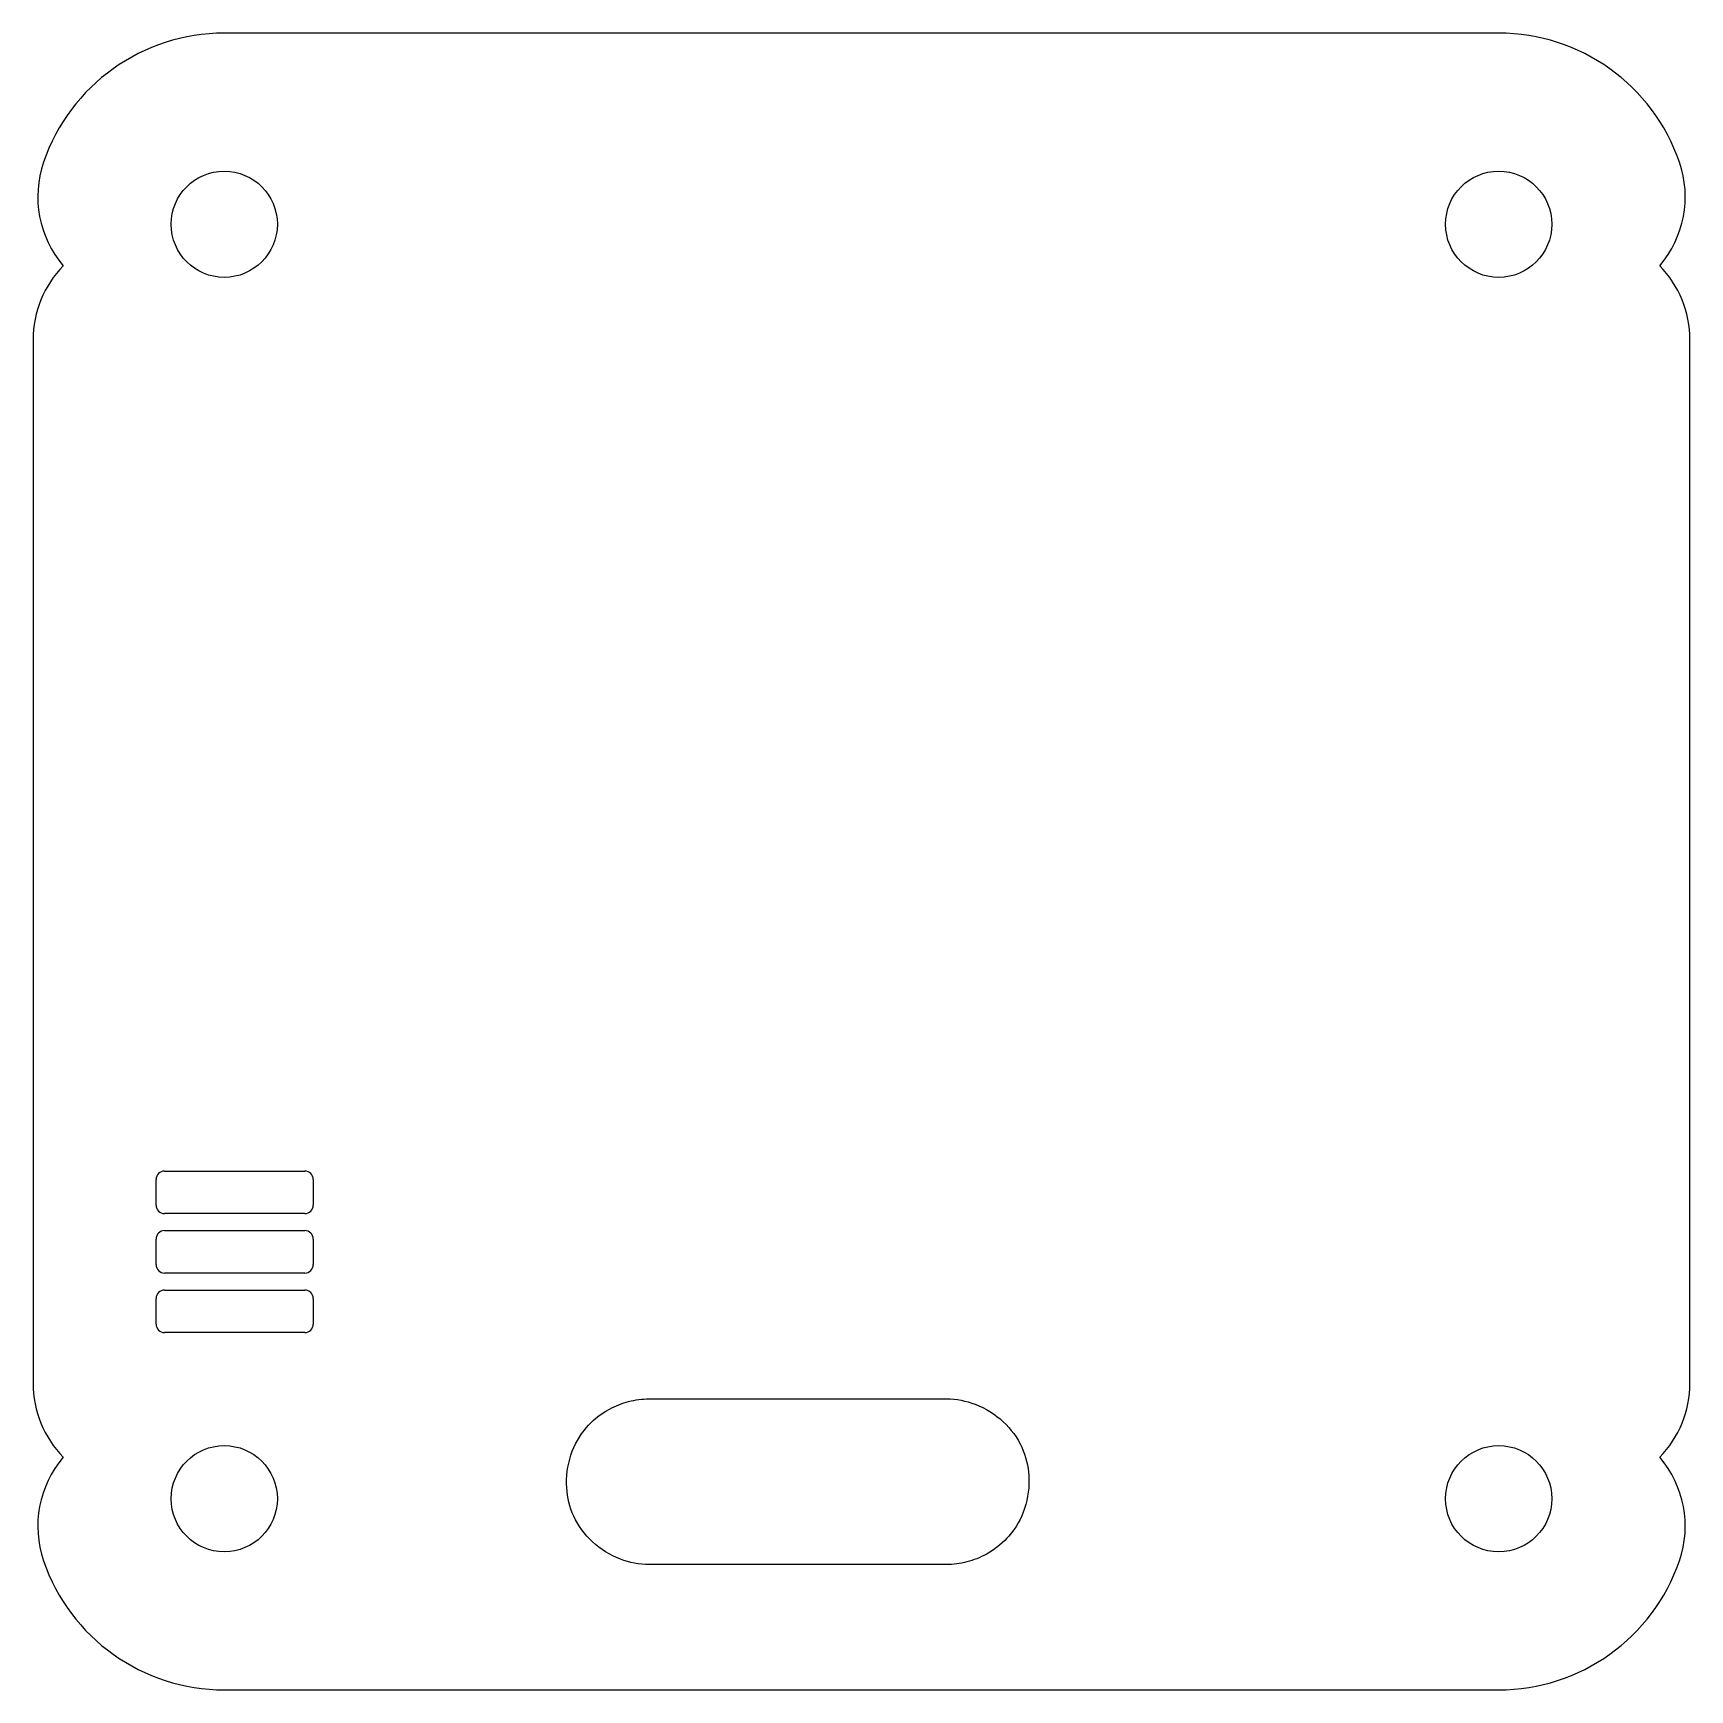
# Model space of a CAD drawing. Header units: centimetres. Extents: x 12.04 to 15.94, y 1.3 to 5.2.
import ezdxf

# ---------------------------------------------------------------- set-up
doc = ezdxf.new("R2010")
doc.units = ezdxf.units.CM
doc.header["$MEASUREMENT"] = 0
doc.layers.add('亚克力背面面板 v2_Sketch1', color=7, linetype='Continuous')

msp = doc.modelspace()

# ---------------------------------------------------------------- linework, layer by layer
at = {"layer": '亚克力背面面板 v2_Sketch1'}
for p, q in [((15.4907, 5.1988, 0.2), (12.4907, 5.1988, 0.2)), ((12.0407, 4.477, 0.2), (12.0407, 2.0206, 0.2)), ((15.9407, 2.0206, 0.2), (15.9407, 4.477, 0.2)), ((12.33, 2.44, 0.2), (12.33, 2.5, 0.2)), ((12.35, 2.52, 0.2), (12.68, 2.52, 0.2)), ((12.7, 2.5, 0.2), (12.7, 2.44, 0.2)), ((12.68, 2.42, 0.2), (12.35, 2.42, 0.2)), ((12.35, 2.38, 0.2), (12.68, 2.38, 0.2)), ((12.33, 2.3, 0.2), (12.33, 2.36, 0.2)), ((12.7, 2.36, 0.2), (12.7, 2.3, 0.2)), ((12.68, 2.28, 0.2), (12.35, 2.28, 0.2)), ((12.35, 2.24, 0.2), (12.68, 2.24, 0.2)), ((12.33, 2.16, 0.2), (12.33, 2.22, 0.2)), ((12.7, 2.22, 0.2), (12.7, 2.16, 0.2)), ((12.68, 2.14, 0.2), (12.35, 2.14, 0.2)), ((13.4907, 1.9838, 0.2), (14.1907, 1.9838, 0.2)), ((14.1907, 1.5938, 0.2), (13.4907, 1.5938, 0.2)), ((12.4907, 1.2988, 0.2), (15.4907, 1.2988, 0.2))]:
    msp.add_line(p, q, dxfattribs=at)
for centre in [(12.4907, 4.7488, 0.2), (15.4907, 4.7488, 0.2), (12.4907, 1.7488, 0.2), (15.4907, 1.7488, 0.2)]:
    msp.add_circle(centre, 0.125, dxfattribs=at)
for centre, radius, start, end in [((12.4907, 4.7488, 0.2), 0.45, 90, 161.0558), ((15.4907, 4.7488, 0.2), 0.45, 18.9442, 90), ((12.3016, 4.8137, 0.2), 0.25, 161.0558, 220.5202), ((15.6799, 4.8137, 0.2), 0.25, 319.4798, 18.9442), ((12.2907, 4.477, 0.2), 0.25, 135.7946, 180), ((15.6907, 4.477, 0.2), 0.25, 0, 44.2054), ((12.35, 2.5, 0.2), 0.02, 90, 180), ((12.68, 2.5, 0.2), 0.02, 0, 90), ((12.35, 2.44, 0.2), 0.02, 180, 270), ((12.68, 2.44, 0.2), 0.02, 270, 0), ((12.35, 2.36, 0.2), 0.02, 90, 180), ((12.68, 2.36, 0.2), 0.02, 0, 90), ((12.35, 2.3, 0.2), 0.02, 180, 270), ((12.68, 2.3, 0.2), 0.02, 270, 0), ((12.35, 2.22, 0.2), 0.02, 90, 180), ((12.68, 2.22, 0.2), 0.02, 0, 90), ((12.35, 2.16, 0.2), 0.02, 180, 270), ((12.68, 2.16, 0.2), 0.02, 270, 0), ((12.2907, 2.0206, 0.2), 0.25, 180, 224.2054), ((15.6907, 2.0206, 0.2), 0.25, 315.7946, 0), ((12.3016, 1.6839, 0.2), 0.25, 139.4798, 198.9442), ((15.6799, 1.6839, 0.2), 0.25, 341.0558, 40.5202), ((12.4907, 1.7488, 0.2), 0.45, 198.9442, 270), ((15.4907, 1.7488, 0.2), 0.45, 270, 341.0558)]:
    msp.add_arc(centre, radius, start, end, dxfattribs=at)
for points in [[(13.4907, 1.5938, 0.2), (13.4676, 1.5938, 0.2), (13.4447, 1.5983, 0.2), (13.3988, 1.6158, 0.2), (13.3763, 1.6299, 0.2), (13.3389, 1.6646, 0.2), (13.3237, 1.685, 0.2), (13.3037, 1.7288, 0.2), (13.2983, 1.7515, 0.2), (13.2952, 1.8005, 0.2), (13.2986, 1.8268, 0.2), (13.3147, 1.8753, 0.2), (13.327, 1.8977, 0.2), (13.3553, 1.9302, 0.2), (13.3729, 1.9465, 0.2), (13.4117, 1.9675, 0.2), (13.4269, 1.9735, 0.2), (13.4583, 1.9817, 0.2), (13.4745, 1.9838, 0.2), (13.4907, 1.9838, 0.2)], [(14.1907, 1.9838, 0.2), (14.2138, 1.9838, 0.2), (14.2367, 1.9793, 0.2), (14.2826, 1.9618, 0.2), (14.3051, 1.9477, 0.2), (14.3426, 1.913, 0.2), (14.3577, 1.8926, 0.2), (14.3777, 1.8488, 0.2), (14.3831, 1.8261, 0.2), (14.3862, 1.7771, 0.2), (14.3828, 1.7508, 0.2), (14.3667, 1.7022, 0.2), (14.3544, 1.6799, 0.2), (14.3261, 1.6473, 0.2), (14.3085, 1.6311, 0.2), (14.2697, 1.6101, 0.2), (14.2545, 1.6041, 0.2), (14.2231, 1.5959, 0.2), (14.2069, 1.5938, 0.2), (14.1907, 1.5938, 0.2)]]:
    msp.add_open_spline(points, degree=3, knots=[0, 0, 0, 0, 0.069275, 0.069275, 0.1472926, 0.1472926, 0.2225325, 0.2225325, 0.2917651, 0.2917651, 0.3698115, 0.3698115, 0.4452833, 0.4452833, 0.4992307, 0.4992307, 0.5305771, 0.5305771, 0.5619295, 0.5619295, 0.5619295, 0.5619295], dxfattribs=at)

doc.saveas('drawing.dxf')
